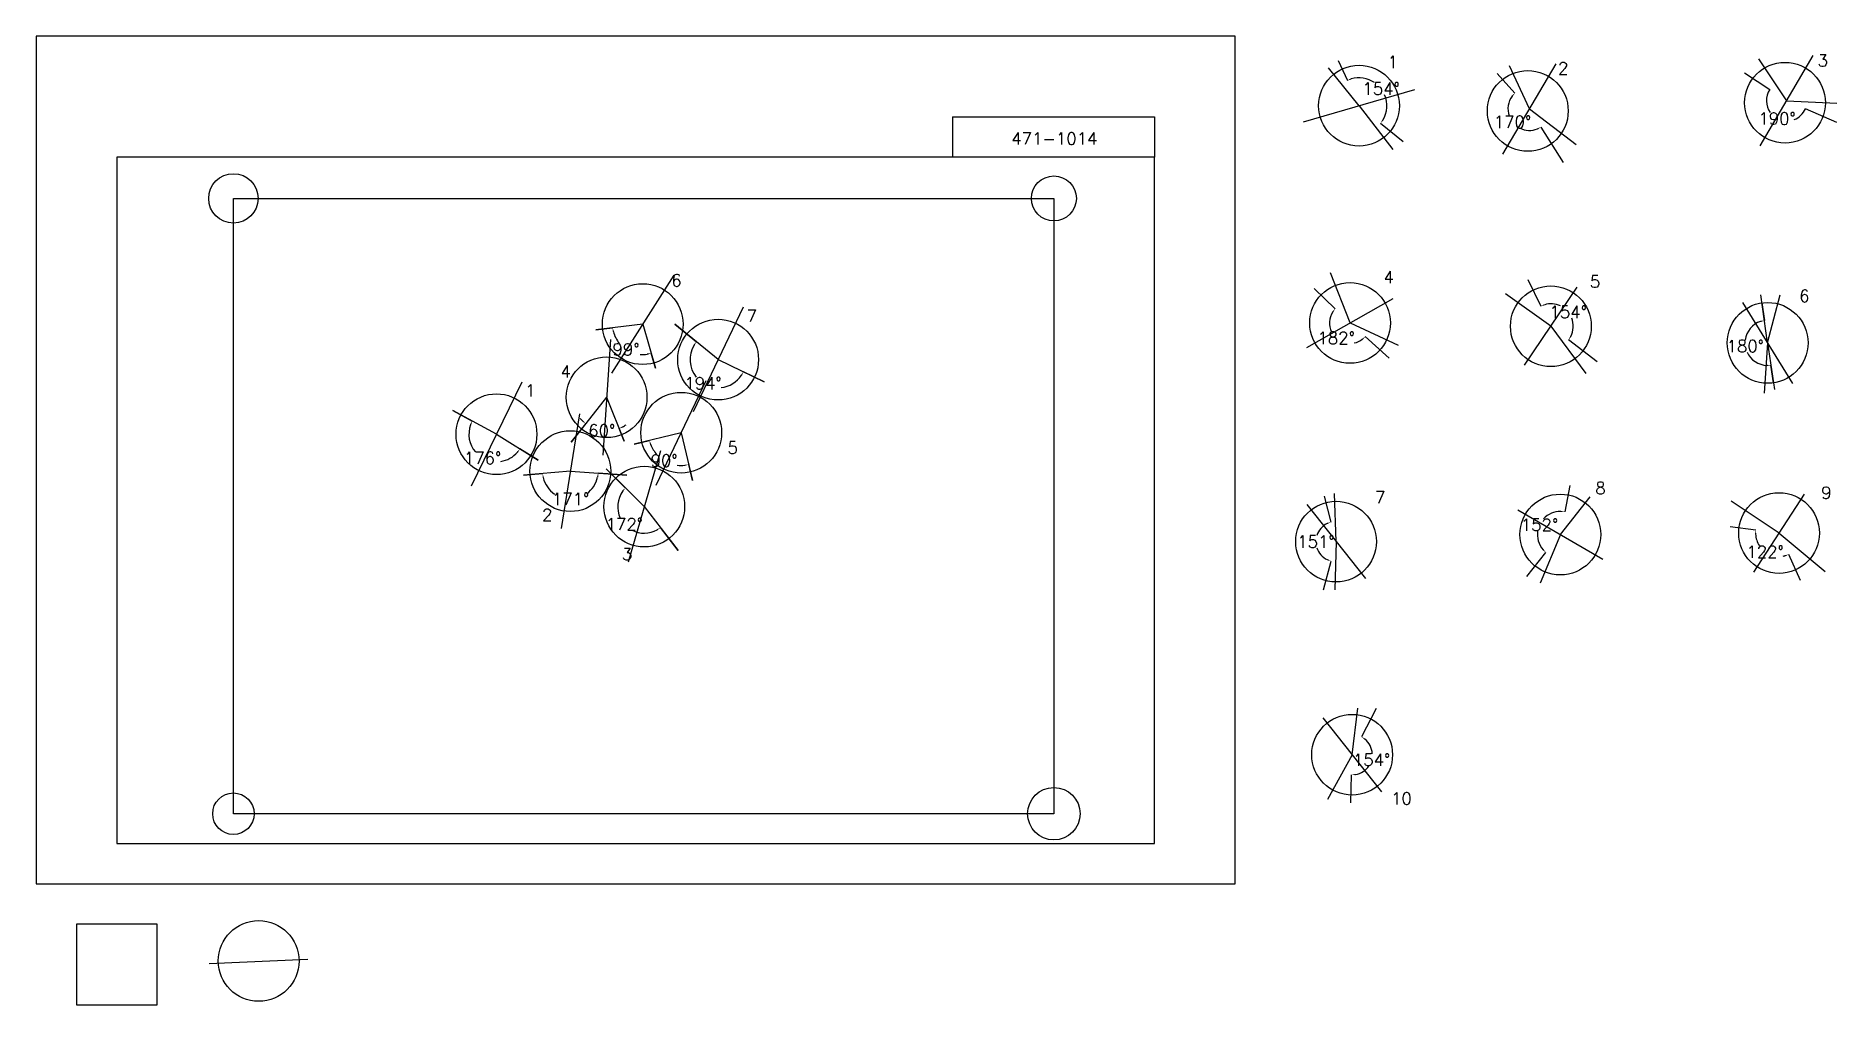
# Model space of a CAD drawing. Extents: x 0 to 2230150, y -150000 to 1050000.
import ezdxf

# ---------------------------------------------------------------- set-up
doc = ezdxf.new("R2010")
doc.units = 0
doc.header["$MEASUREMENT"] = 0
doc.layers.get('0').update_dxf_attribs({"linetype": 'CONTINUOUS'})
doc.layers.get('Defpoints').update_dxf_attribs({"linetype": 'CONTINUOUS'})
for name, color, linetype in [('_0-0_', 7, 'CONTINUOUS'), ('_0-1_V-nasSTD', 7, 'CONTINUOUS'), ('_0-2_番号', 7, 'CONTINUOUS'), ('ADD_LINE', 7, 'CONTINUOUS'), ('文字', 7, 'CONTINUOUS'), ('画像', 7, 'CONTINUOUS')]:
    doc.layers.add(name, color=color, linetype=linetype)
doc.layers.add('位置合わせ用', color=7, linetype='CONTINUOUS', plot=False)
doc.styles.get("Standard").update_dxf_attribs({"font": 'txt', "height": 15000, "bigfont": 'bigfont.shx'})
doc.dimstyles.get("Standard").update_dxf_attribs({"dimtxt": 0.18, "dimasz": 0.18, "dimexe": 0.18, "dimexo": 0.0625, "dimgap": 0.09, "dimtad": 0, "dimtih": 1, "dimtoh": 1, "dimdec": 4, "dimzin": 0, "dimdsep": 46, "dimtxsty": 'Standard', "dimcen": 0.09, "dimadec": 0, "dimazin": 0, "dimtfac": 1, "dimtdec": 4, "dimtofl": 0, "dimtmove": 0, "dimatfit": 3, "dimfxl": 1, "dimtolj": 1, "dimtzin": 0, "dimarcsym": 0})
picture_1 = doc.add_image_def('image1.jpg', size_in_pixel=(800, 600))

# ---------------------------------------------------------------- blocks, each defined once
blk = doc.blocks.new('-000-CCURVE_ORG002')
at = {"layer": '_0-0_', "color": 5, "linetype": 'Continuous'}
for p, q in [((30, -10), (10, -10)), ((10, -10), (10, -30)), ((30, -30), (30, -10)), ((10, -30), (30, -30))]:
    blk.add_line(p, q, dxfattribs=at)
blk = doc.blocks.new('-008-$$ATRU$$11$$背景色$$色$$0_0_0')
at = {"layer": '_0-2_番号'}
blk.add_blockref('-000-CCURVE_ORG002', (0, 0), dxfattribs=at)
blk = doc.blocks.new('*D27')
at = {"layer": 'ADD_LINE', "color": 0, "linetype": 'Continuous', "lineweight": -2}
for p, q in [((1612482, 1019756), (1623866, 995044)), ((1692790, 918934), (1664951, 941812))]:
    blk.add_line(p, q, dxfattribs=at)
for start, end in [(55.935441, 106.423298), (328.898292, 23.176446)]:
    blk.add_arc((1638300, 963714), 34496, start, end, dxfattribs=at)
at = {"layer": 'ADD_LINE', "color": 0}
for points in [[(1628254, 997582), (1628840, 996022), (1623866, 995045)], [(1667157, 946376), (1668518, 945414), (1664951, 941812)]]:
    blk.add_solid(points, dxfattribs=at)
at = {"layer": 'Defpoints', "color": 0}
for p in [(1612482, 1019756), (1638300, 963714), (1672046, 970868), (1692790, 918934)]:
    blk.add_point(p, dxfattribs=at)
at = {"layer": 'ADD_LINE', "color": 0, "linetype": 'Continuous', "insert": (1665608, 984790), "char_height": 15000, "attachment_point": 5}
blk.add_mtext('\\A1;154%%d', dxfattribs=at)
blk = doc.blocks.new('*D28')
at = {"color": 0, "linetype": 'Continuous', "lineweight": -2}
for p, q in [((1809179, 1003391), (1831324, 979396)), ((1891517, 893504), (1863720, 937271))]:
    blk.add_line(p, q, dxfattribs=at)
for start, end in [(143.458517, 199.177328), (242.968088, 291.666013)]:
    blk.add_arc((1849418, 959791), 26678, start, end, dxfattribs=at)
at = {"color": 0}
for points in [[(1828604, 975119), (1827364, 976233), (1831324, 979396)], [(1859646, 934256), (1858888, 935740), (1863721, 937271)]]:
    blk.add_solid(points, dxfattribs=at)
at = {"layer": 'Defpoints', "color": 0}
for p in [(1809179, 1003391), (1849418, 959791), (1823088, 955491), (1891518, 893504)]:
    blk.add_point(p, dxfattribs=at)
at = {"color": 0, "linetype": 'Continuous', "insert": (1828270, 943528), "char_height": 15000, "attachment_point": 5}
blk.add_mtext('\\A1;170%%d', dxfattribs=at)
blk = doc.blocks.new('*D31')
at = {"layer": 'ADD_LINE', "color": 0, "linetype": 'Continuous', "lineweight": -2}
for p, q in [((2115662, 1004203), (2146913, 983688)), ((2230150, 942907), (2190978, 959896))]:
    blk.add_line(p, q, dxfattribs=at)
for start, end in [(146.716384, 215.556167), (291.744567, 336.55299)]:
    blk.add_arc((2167922, 969896), 25131, start, end, dxfattribs=at)
at = {"layer": 'ADD_LINE', "color": 0}
for points in [[(2146913, 983688), (2146913, 983688), (2146913, 983688)], [(2190978, 959896), (2190978, 959896), (2190978, 959896)]]:
    blk.add_solid(points, dxfattribs=at)
at = {"layer": 'Defpoints', "color": 0}
for p in [(2115662, 1004204), (2167922, 969896), (2146156, 957332), (2230150, 942907)]:
    blk.add_point(p, dxfattribs=at)
at = {"layer": 'ADD_LINE', "color": 0, "linetype": 'Continuous', "insert": (2155982, 947782), "char_height": 15000, "attachment_point": 5}
blk.add_mtext('\\A1;190%%d', dxfattribs=at)
blk = doc.blocks.new('*D492')
at = {"color": 0, "linetype": 'Continuous', "lineweight": -2}
for p, q in [((1582560, 737261), (1608834, 712185)), ((1675657, 651191), (1646046, 677753))]:
    blk.add_line(p, q, dxfattribs=at)
for start, end in [(147.654398, 205.986177), (282.024317, 306.788949)]:
    blk.add_arc((1627174, 694681), 25352, start, end, dxfattribs=at)
at = {"color": 0}
for points in [[(1606412, 707733), (1605099, 708759), (1608834, 712185)], [(1642919, 673763), (1641794, 674993), (1646046, 677753)]]:
    blk.add_solid(points, dxfattribs=at)
at = {"layer": 'Defpoints', "color": 0}
for p in [(1582560, 737262), (1627174, 694681), (1602920, 687300), (1675658, 651190)]:
    blk.add_point(p, dxfattribs=at)
at = {"color": 0, "linetype": 'Continuous', "insert": (1609955, 676073), "char_height": 15000, "attachment_point": 5}
blk.add_mtext('\\A1;182%%d', dxfattribs=at)
blk = doc.blocks.new('*D493')
at = {"color": 0, "linetype": 'Continuous', "lineweight": -2}
for p, q in [((1847215, 748386), (1863522, 715452)), ((1933285, 646506), (1897834, 673710))]:
    blk.add_line(p, q, dxfattribs=at)
for start, end in [(64.877904, 105.999917), (332.840982, 21.383423)]:
    blk.add_arc((1875830, 690596), 27737, start, end, dxfattribs=at)
at = {"color": 0}
for points in [[(1867883, 718035), (1868485, 716481), (1863522, 715453)], [(1899804, 678380), (1901213, 677489), (1897835, 673710)]]:
    blk.add_solid(points, dxfattribs=at)
at = {"layer": 'Defpoints', "color": 0}
for p in [(1847214, 748386), (1887525, 715747), (1875830, 690596), (1933286, 646506)]:
    blk.add_point(p, dxfattribs=at)
at = {"color": 0, "linetype": 'Continuous', "insert": (1897257, 708209), "char_height": 15000, "attachment_point": 5}
blk.add_mtext('\\A1;154%%d', dxfattribs=at)
blk = doc.blocks.new('*D494')
at = {"color": 0, "linetype": 'Continuous', "lineweight": -2}
for p, q in [((2097719, 442479), (2129651, 438247)), ((2185031, 375777), (2170441, 407971))]:
    blk.add_line(p, q, dxfattribs=at)
for start, end in [(182.32444, 213.011449), (280.28229, 284.506363)]:
    blk.add_arc((2158450, 434431), 29051, start, end, dxfattribs=at)
at = {"color": 0}
for points in [[(2130255, 433215), (2128590, 433290), (2129651, 438247)], [(2166004, 405520), (2165449, 407092), (2170441, 407970)]]:
    blk.add_solid(points, dxfattribs=at)
at = {"layer": 'Defpoints', "color": 0}
for p in [(2097719, 442479), (2158450, 434431), (2134111, 418569), (2185032, 375776)]:
    blk.add_point(p, dxfattribs=at)
at = {"color": 0, "linetype": 'Continuous', "insert": (2141135, 411104), "char_height": 15000, "attachment_point": 5}
blk.add_mtext('\\A1;122%%d', dxfattribs=at)
blk = doc.blocks.new('*D495')
at = {"color": 0, "linetype": 'Continuous', "lineweight": -2}
for p, q in [((1899485, 493442), (1893065, 460614)), ((1845899, 380648), (1869761, 410403))]:
    blk.add_line(p, q, dxfattribs=at)
for start, end in [(88.997379, 136.834749), (170.916699, 221.208715)]:
    blk.add_arc((1887594, 432640), 28505, start, end, dxfattribs=at)
at = {"color": 0}
for points in [[(1888005, 460311), (1888181, 461969), (1893065, 460615)], [(1865573, 413259), (1866726, 414463), (1869761, 410403)]]:
    blk.add_solid(points, dxfattribs=at)
at = {"layer": 'Defpoints', "color": 0}
for p in [(1899486, 493442), (1869381, 454567), (1887594, 432640), (1845899, 380648)]:
    blk.add_point(p, dxfattribs=at)
at = {"color": 0, "linetype": 'Continuous', "insert": (1861739, 444640), "char_height": 15000, "attachment_point": 5}
blk.add_mtext('\\A1;152%%d', dxfattribs=at)
blk = doc.blocks.new('*D496')
at = {"color": 0, "linetype": 'Continuous', "lineweight": -2}
for p, q in [((1594921, 479957), (1603443, 448007)), ((1594453, 364310), (1603625, 399771))]:
    blk.add_line(p, q, dxfattribs=at)
for start, end in [(116.442259, 162.722612), (197.730428, 243.989803)]:
    blk.add_arc((1609870, 423913), 24936, start, end, dxfattribs=at)
at = {"color": 0}
for points in [[(1599060, 445461), (1598471, 447020), (1603443, 448007)], [(1598646, 400720), (1599223, 402284), (1603625, 399771)]]:
    blk.add_solid(points, dxfattribs=at)
at = {"layer": 'Defpoints', "color": 0}
for p in [(1594921, 479958), (1587247, 434403), (1609870, 423913), (1594453, 364310)]:
    blk.add_point(p, dxfattribs=at)
at = {"color": 0, "linetype": 'Continuous', "insert": (1584933, 423819), "char_height": 15000, "attachment_point": 5}
blk.add_mtext('\\A1;151%%d', dxfattribs=at)
blk = doc.blocks.new('*D497')
at = {"color": 0, "linetype": 'Continuous', "lineweight": -2}
for p, q in [((2137280, 719501), (2140368, 697666)), ((2151611, 620534), (2148379, 642348))]:
    blk.add_line(p, q, dxfattribs=at)
for start, end in [(108.314688, 172.816777), (204.310121, 268.164898)]:
    blk.add_arc((2144282, 669994), 27948, start, end, dxfattribs=at)
at = {"color": 0}
for points in [[(2135690, 695715), (2135310, 697337), (2140368, 697666)], [(2143435, 641228), (2143339, 642892), (2148379, 642348)]]:
    blk.add_solid(points, dxfattribs=at)
at = {"layer": 'Defpoints', "color": 0}
for p in [(2137280, 719501), (2144282, 669994), (2122350, 652671), (2151611, 620534)]:
    blk.add_point(p, dxfattribs=at)
at = {"color": 0, "linetype": 'Continuous', "insert": (2116623, 665988), "char_height": 15000, "attachment_point": 5}
blk.add_mtext('\\A1;180%%d', dxfattribs=at)
blk = doc.blocks.new('*D662')
at = {"color": 0, "linetype": 'Continuous', "lineweight": -2}
for p, q in [((1659684, 217062), (1641346, 182000)), ((1628066, 100544), (1629066, 134978))]:
    blk.add_line(p, q, dxfattribs=at)
for start, end in [(2.755917, 50.881259), (279.845571, 326.395586)]:
    blk.add_arc((1629789, 159904), 24936, start, end, dxfattribs=at)
at = {"color": 0}
for points in [[(1645980, 179947), (1645064, 178555), (1641346, 182001)], [(1633993, 136166), (1634112, 134504), (1629066, 134978)]]:
    blk.add_solid(points, dxfattribs=at)
at = {"layer": 'Defpoints', "color": 0}
for p in [(1659684, 217062), (1629789, 159904), (1648804, 143771), (1628066, 100544)]:
    blk.add_point(p, dxfattribs=at)
at = {"color": 0, "linetype": 'Continuous', "insert": (1653916, 153603), "char_height": 15000, "attachment_point": 5}
blk.add_mtext('\\A1;154%%d', dxfattribs=at)
blk = doc.blocks.new('*D665')
at = {"layer": 'ADD_LINE', "color": 0, "linetype": 'Continuous', "lineweight": -2}
for p, q in [((791159, 693169), (817788, 671314)), ((901822, 621881), (876022, 634238))]:
    blk.add_line(p, q, dxfattribs=at)
for start, end in [(148.869607, 218.890197), (276.318816, 326.162172)]:
    blk.add_arc((844664, 649256), 34769, start, end, dxfattribs=at)
at = {"layer": 'ADD_LINE', "color": 0}
for points in [[(815583, 666750), (814222, 667712), (817788, 671314)], [(874268, 629482), (872820, 630308), (876023, 634237)]]:
    blk.add_solid(points, dxfattribs=at)
at = {"layer": 'Defpoints', "color": 0}
for p in [(791159, 693169), (844664, 649256), (813209, 634442), (901822, 621881)]:
    blk.add_point(p, dxfattribs=at)
at = {"layer": 'ADD_LINE', "color": 0, "linetype": 'Continuous', "insert": (825991, 619927), "char_height": 15000, "attachment_point": 5}
blk.add_mtext('\\A1;194%%d', dxfattribs=at)
blk = doc.blocks.new('*D668')
at = {"layer": 'ADD_LINE', "color": 0, "linetype": 'Continuous', "lineweight": -2}
for p, q in [((693378, 686288), (714030, 688740)), ((767153, 638786), (761835, 657084))]:
    blk.add_line(p, q, dxfattribs=at)
for start, end in [(194.398884, 219.359768), (265.042051, 278.577)]:
    blk.add_arc((751347, 693169), 37579, start, end, dxfattribs=at)
at = {"layer": 'ADD_LINE', "color": 0}
for points in [[(715767, 683978), (714129, 683672), (714030, 688740)], [(757130, 655197), (756772, 656825), (761835, 657084)]]:
    blk.add_solid(points, dxfattribs=at)
at = {"layer": 'Defpoints', "color": 0}
for p in [(751347, 693169), (693378, 686288), (740398, 657221), (767153, 638786)]:
    blk.add_point(p, dxfattribs=at)
at = {"layer": 'ADD_LINE', "color": 0, "linetype": 'Continuous', "insert": (730599, 661837), "char_height": 15000, "attachment_point": 5}
blk.add_mtext('\\A1;99%%d', dxfattribs=at)
blk = doc.blocks.new('*D671')
at = {"layer": 'ADD_LINE', "color": 0, "linetype": 'Continuous', "lineweight": -2}
for p, q in [((740505, 544593), (759577, 549193)), ((813109, 499508), (808357, 519328))]:
    blk.add_line(p, q, dxfattribs=at)
for start, end in [(200.644891, 221.876711), (263.071073, 276.400786)]:
    blk.add_arc((798920, 558683), 40471, start, end, dxfattribs=at)
at = {"layer": 'ADD_LINE', "color": 0}
for points in [[(761844, 544659), (760251, 544169), (759577, 549193)], [(803576, 517644), (803288, 519285), (808357, 519328)]]:
    blk.add_solid(points, dxfattribs=at)
at = {"layer": 'Defpoints', "color": 0}
for p in [(798920, 558683), (740505, 544592), (769581, 530806), (813110, 499508)]:
    blk.add_point(p, dxfattribs=at)
at = {"layer": 'ADD_LINE', "color": 0, "linetype": 'Continuous', "insert": (777788, 524168), "char_height": 15000, "attachment_point": 5}
blk.add_mtext('\\A1;90%%d', dxfattribs=at)
blk = doc.blocks.new('*D674')
at = {"layer": 'ADD_LINE', "color": 0, "linetype": 'Continuous', "lineweight": -2}
for p, q in [((662631, 546935), (680681, 569828)), ((728209, 548214), (721978, 563837))]:
    blk.add_line(p, q, dxfattribs=at)
for start, end in [(218.007754, 224.876933), (298.613424, 305.482604)]:
    blk.add_arc((706518, 602597), 41730, start, end, dxfattribs=at)
at = {"layer": 'ADD_LINE', "color": 0}
for points in [[(676393, 572531), (677502, 573776), (680681, 569828)], [(726148, 566718), (726857, 565210), (721978, 563837)]]:
    blk.add_solid(points, dxfattribs=at)
at = {"layer": 'Defpoints', "color": 0}
for p in [(706518, 602597), (693447, 562968), (662631, 546934), (728209, 548214)]:
    blk.add_point(p, dxfattribs=at)
at = {"layer": 'ADD_LINE', "color": 0, "linetype": 'Continuous', "insert": (700527, 561300), "char_height": 15000, "attachment_point": 5}
blk.add_mtext('\\A1;60%%d', dxfattribs=at)
blk = doc.blocks.new('*D677')
at = {"layer": 'ADD_LINE', "color": 0, "linetype": 'Continuous', "lineweight": -2}
for p, q in [((705959, 513947), (729797, 490345)), ((795062, 412812), (773252, 441130))]:
    blk.add_line(p, q, dxfattribs=at)
for start, end in [(143.999838, 205.716627), (242.853107, 298.886999)]:
    blk.add_arc((753177, 467196), 32901, start, end, dxfattribs=at)
at = {"layer": 'ADD_LINE', "color": 0}
for points in [[(727194, 485995), (725924, 487074), (729797, 490345)], [(769528, 437692), (768614, 439086), (773252, 441130)]]:
    blk.add_solid(points, dxfattribs=at)
at = {"layer": 'Defpoints', "color": 0}
for p in [(705959, 513948), (721084, 459950), (753177, 467196), (795062, 412812)]:
    blk.add_point(p, dxfattribs=at)
at = {"layer": 'ADD_LINE', "color": 0, "linetype": 'Continuous', "insert": (728514, 445419), "char_height": 15000, "attachment_point": 5}
blk.add_mtext('\\A1;172%%d', dxfattribs=at)
blk = doc.blocks.new('*D680')
at = {"layer": 'ADD_LINE', "color": 0, "linetype": 'Continuous', "lineweight": -2}
for p, q in [((603494, 505948), (627329, 508062)), ((731722, 506141), (696098, 508669))]:
    blk.add_line(p, q, dxfattribs=at)
for start, end in [(193.380439, 235.181844), (306.057634, 347.629413)]:
    blk.add_arc((661689, 511110), 34496, start, end, dxfattribs=at)
at = {"layer": 'ADD_LINE', "color": 0}
for points in [[(628953, 503261), (627307, 502994), (627329, 508062)], [(696209, 503601), (694559, 503839), (696098, 508669)]]:
    blk.add_solid(points, dxfattribs=at)
at = {"layer": 'Defpoints', "color": 0}
for p in [(603494, 505948), (661689, 511110), (731722, 506141), (645508, 480645)]:
    blk.add_point(p, dxfattribs=at)
at = {"layer": 'ADD_LINE', "color": 0, "linetype": 'Continuous', "insert": (661993, 476616), "char_height": 15000, "attachment_point": 5}
blk.add_mtext('\\A1;171%%d', dxfattribs=at)
blk = doc.blocks.new('*D683')
at = {"layer": 'ADD_LINE', "color": 0, "linetype": 'Continuous', "lineweight": -2}
for p, q in [((516252, 586164), (540185, 573162)), ((621645, 524685), (599167, 538741))]:
    blk.add_line(p, q, dxfattribs=at)
for start, end in [(159.878546, 220.101287), (278.893967, 319.587761)]:
    blk.add_arc((570202, 556853), 34162, start, end, dxfattribs=at)
at = {"layer": 'ADD_LINE', "color": 0}
for points in [[(538885, 568262), (537366, 568949), (540185, 573162)], [(596885, 534215), (595541, 535199), (599167, 538741)]]:
    blk.add_solid(points, dxfattribs=at)
at = {"layer": 'Defpoints', "color": 0}
for p in [(516252, 586164), (540712, 539609), (570202, 556853), (621645, 524685)]:
    blk.add_point(p, dxfattribs=at)
at = {"layer": 'ADD_LINE', "color": 0, "linetype": 'Continuous', "insert": (552984, 527348), "char_height": 15000, "attachment_point": 5}
blk.add_mtext('\\A1;176%%d', dxfattribs=at)

msp = doc.modelspace()

# ---------------------------------------------------------------- linework, layer by layer
at = {"layer": '_0-1_V-nasSTD', "color": 7, "linetype": 'Continuous'}
for p, q in [((1485000, 1050000), (0, 1050000)), ((0, 1050000), (0, 0)), ((1485000, 1050000), (0, 1050000)), ((0, 1050000), (0, 0)), ((1485000, 0), (1485000, 1050000)), ((1485000, 0), (1485000, 1050000)), ((1135000, 950000), (1135000, 900000)), ((1135000, 950000), (1385000, 950000)), ((1385000, 950000), (1385000, 900000)), ((1385000, 900000), (100000, 900000)), ((100000, 900000), (100000, 50000)), ((1385000, 50000), (1385000, 900000)), ((100000, 50000), (1385000, 50000)), ((0, 0), (1485000, 0)), ((0, 0), (1485000, 0))]:
    msp.add_line(p, q, dxfattribs=at)
at = {"layer": 'ADD_LINE', "color": 5, "linetype": 'Continuous'}
for p, q in [((1638300.12759, 963713.94411), (1600657, 1010465.5)), ((1849417.68706, 959791.40858), (1824731.61592, 1013095)), ((2167921.53926, 969895.92252), (2133337.061, 1021586.01265)), ((1638300.12759, 963713.94411), (1680185.5, 909330)), ((1849417.68706, 959791.40858), (1907070.5, 915461)), ((2167921.53926, 969895.92252), (2230150.4375, 966693.63309)), ((1627173.85936, 694681.42053), (1603053, 756584)), ((1875829.60478, 690595.69901), (1819695, 730821)), ((2144282.17651, 669993.66595), (2135874.84661, 729434.5)), ((2144282.17651, 669993.66595), (2159881.11393, 729434.5)), ((751346.75, 693169.44411), (693378, 686288)), ((751346.75, 693169.44411), (767152.93222, 638785.5)), ((844664.25, 649255.94411), (791159.19955, 693169.44411)), ((1627173.85936, 694681.42053), (1686782, 666999.5)), ((1875829.60478, 690595.69901), (1919233, 631868.5)), ((2144282.17651, 669993.66595), (2139973.5, 607862)), ((2144282.17651, 669993.66595), (2152852.5, 612158.5)), ((844664.25, 649255.94411), (901822.5, 621881)), ((706518.25, 602597.44411), (662631, 546934.5)), ((706518.25, 602597.44411), (728208.91143, 548213.5)), ((570202.25, 556853.44411), (516251.5, 586164.5)), ((798920.25, 558683.44411), (740505, 544592.5)), ((798920.25, 558683.44411), (813109.5, 499507.5)), ((570202.25, 556853.44411), (621645, 524685)), ((753176.75, 467195.94411), (705959.20025, 513947.5)), ((661689.25, 511109.94411), (603493.5, 505948.5)), ((661689.25, 511109.94411), (731722.02372, 506140.90193)), ((1609869.59541, 423912.59025), (1607859.5021, 483624.43754)), ((1887594.19761, 432639.77192), (1924592.5, 479202.5)), ((2158449.59821, 434430.75199), (2099218, 473956.5)), ((753176.75, 467195.94411), (795062.12241, 412812)), ((1609869.59541, 423912.59025), (1608159.50179, 364310.06247)), ((1887594.19761, 432639.77192), (1862762, 372404)), ((2158449.59821, 434430.75199), (2215384.5, 387018.5)), ((1629789, 159904), (1636845.5, 217647.28885)), ((1629789, 159904), (1599375.79815, 104642.5))]:
    msp.add_line(p, q, dxfattribs=at)
at = {"layer": 'ADD_LINE', "color": 1, "linetype": 'Continuous'}
for p, q in [((1816519.43706, 903878.65858), (1882315.93706, 1015704.15858)), ((2135023.28926, 913983.17252), (2200819.78926, 1025808.67252)), ((1569397.37759, 943664.44411), (1707202.87759, 983763.44411)), ((789877.39819, 753708.36183), (712816.10181, 632630.5264)), ((1843082.10478, 642335.94901), (1908577.10478, 738855.44901)), ((875507.84213, 714049.80364), (813820.65787, 584462.08458)), ((1573690.48436, 664418.92053), (1680657.23436, 724943.92053)), ((2113351.05151, 720119.29095), (2175213.30151, 619868.04095)), ((711256.12251, 674201.38235), (701780.37749, 530993.50587)), ((601732.7927, 621315.80743), (538671.7073, 492391.08079)), ((768108.78933, 493874.29893), (829731.71067, 623492.58929)), ((672910.78611, 581987.64537), (650467.71389, 440232.24286)), ((773291.74745, 536079.60172), (733061.75255, 398312.2865)), ((1573599.84541, 469670.84025), (1646139.34541, 378154.34025)), ((2126994.59821, 386171.00199), (2189904.59821, 482690.50199)), ((1835025.69761, 463233.02192), (1940162.69761, 402046.52192)), ((1593519.25, 205662.25), (1666058.75, 114145.75)), ((214262.32302, -98799.56876), (336470.78129, -93322.43898))]:
    msp.add_line(p, q, dxfattribs=at)
at = {"layer": 'ADD_LINE', "color": 5, "linetype": 'ByBlock'}
for centre in [(1638300.12759, 963713.94411), (1847299.84098, 957259.81804), (2165803.69318, 967364.33199), (751346.75, 693169.44411), (1627173.85936, 694681.42053), (1875829.60478, 690595.69901), (2144282.17651, 669993.66595), (844664.25, 649255.94411), (706518.25, 602597.44411), (570202.25, 556853.44411), (798920.25, 558683.44411), (661689.25, 511109.94411), (753176.75, 467195.94411), (1609869.59541, 423912.59025), (1887594.19761, 432639.77192), (2158449.59821, 434430.75199), (1629789, 159904), (275704.61091, -95468.83904)]:
    msp.add_circle(centre, 50000, dxfattribs=at)
at = {"layer": '位置合わせ用', "color": 5, "linetype": 'Continuous'}
for centre, radius in [((244424.4, 848880.595), 30579.2687), ((1260424.4, 848880.595), 27848.33235), ((244424.4, 86880.595), 25672.78835), ((1260424.4, 86880.595), 32483.49996)]:
    msp.add_circle(centre, radius, dxfattribs=at)

# ---------------------------------------------------------------- block references
at = {"layer": '_0-0_', "xscale": 5000, "yscale": 5000, "zscale": 5000}
msp.add_blockref('-008-$$ATRU$$11$$背景色$$色$$0_0_0', (0, 0), dxfattribs=at)

# ---------------------------------------------------------------- texts
at = {"layer": '文字', "color": 5, "linetype": 'Continuous'}
for s, p in [('3', (2206162.5, 1012123.5)), ('1', (1673664.84659, 1010338.61449)), ('2', (1884735.5, 1002469.5)), ('4', (1668695.5, 743754)), ('6', (786711.469, 739794.11449)), ('5', (1924216.5, 738393)), ('6', (2183311.5, 720524.5)), ('7', (880028.969, 695880.61449)), ('4', (649509, 626892.5)), ('1', (605566.969, 603478.11449)), ('5', (856270, 532660.5)), ('8', (1930840.69761, 482615.93968)), ('9', (2210625.69761, 476897.98348)), ('7', (1657991.59541, 471180.02727)), ('2', (626637, 449407)), ('3', (725443, 400918.5)), ('10', (1677911, 98195.5))]:
    msp.add_text(s, height=15000, dxfattribs=at).set_placement(p)
at = {"layer": '文字', "linetype": 'Continuous'}
msp.add_text('471-1014', height=15000, dxfattribs=at).set_placement((1207698.06436, 915464.91089))

# ---------------------------------------------------------------- dimensions: what is measured, and where the dimension line sits
at = {"color": 5, "linetype": 'Continuous'}
for base, center, p1, p2, picture, middle in [((1823088.23526, 955490.96023), (1849417.68706, 959791.40858), (1809178.77504, 1003391.05715), (1891517.5, 893504), '*D28', (1828269.9978, 943527.67201)), ((1602919.66927, 687300.1765), (1627173.85936, 694681.42053), (1582560, 737261.5), (1675657.5, 651190.5), '*D492', (1609955.37168, 676073.03042)), ((1887525.02456, 715746.55986), (1875829.60478, 690595.69901), (1847214.5, 748386.5), (1933285.5, 646506), '*D493', (1897256.73514, 708208.95339)), ((2122350.14113, 652670.99813), (2144282.17651, 669993.66595), (2137279.85621, 719500.91301), (2151611.40936, 620533.75951), '*D497', (2116622.71578, 665988.26601)), ((1869381.14317, 454567.03326), (1887594.19761, 432639.77192), (1899485.5, 493442.5), (1845899, 380648), '*D495', (1861738.50652, 444639.91276)), ((1587247.09662, 434402.94997), (1609869.59541, 423912.59025), (1594921, 479957.5), (1594452.55209, 364310), '*D496', (1584933.35154, 423818.56891)), ((2134111.47282, 418568.6119), (2158449.59821, 434430.75199), (2097719, 442479), (2185031.5, 375776.5), '*D494', (2141135.0292, 411103.5675)), ((1648803.90553, 143771.4718), (1629789, 159904), (1659684.47103, 217061.94462), (1628066.5, 100544), '*D662', (1653916.18486, 153602.8851))]:
    dim = msp.add_angular_dim_3p(base=base, center=center, p1=p1, p2=p2, dimstyle='Standard', override={"dimasz": 5000, "dimtmove": 2}, dxfattribs=at)
    dim.commit()
    dim.dimension.update_dxf_attribs({"geometry": picture, "text_midpoint": middle})
at = {"layer": 'ADD_LINE', "color": 5, "linetype": 'Continuous'}
for base, center, p1, p2, override, picture, middle in [((1672045.78438, 970867.8893), (1638300.12759, 963713.94411), (1612481.5, 1019756.5), (1692790, 918933.5), {"dimasz": 5000, "dimtmove": 2}, '*D27', (1665608.30751, 984790.2719)), ((2146156.07889, 957332.10205), (2167921.53926, 969895.92252), (2115661.5, 1004203.5), (2230150.5, 942906.93528), {"dimtmove": 2}, '*D31', (2155981.84538, 947781.93238)), ((740397.74577, 657220.8509), (751346.75, 693169.44411), (693378, 686288), (767152.93222, 638785.5), {"dimasz": 5000, "dimtmove": 2}, '*D668', (730598.90975, 661837.20557)), ((813208.83003, 634441.88852), (844664.25, 649255.94411), (791159.19955, 693169.44411), (901822.5, 621881), {"dimasz": 5000, "dimtmove": 2}, '*D665', (825990.88685, 619926.68915)), ((693446.82009, 562967.57378), (706518.25, 602597.44411), (662631, 546934.5), (728208.91143, 548213.5), {"dimasz": 5000, "dimtmove": 2}, '*D674', (700526.83477, 561299.84314)), ((540712.31527, 539609.08807), (570202.25, 556853.44411), (516251.5, 586164.5), (621645, 524685), {"dimasz": 5000, "dimtmove": 2}, '*D683', (552983.78135, 527348.38687)), ((769580.78378, 530806.43541), (798920.25, 558683.44411), (740505, 544592.5), (813109.5, 499507.5), {"dimasz": 5000, "dimtmove": 2}, '*D671', (777787.77343, 524167.50103)), ((721083.70947, 459949.54084), (753176.75, 467195.94411), (705959.20025, 513947.5), (795062.12241, 412812), {"dimasz": 5000, "dimtmove": 2}, '*D677', (728513.86585, 445419.44861)), ((645508.39512, 480644.74726), (661689.25, 511109.94411), (731722.02372, 506140.90193), (603493.5, 505948.5), {"dimasz": 5000, "dimtmove": 2}, '*D680', (661993.24284, 476615.65658))]:
    dim = msp.add_angular_dim_3p(base=base, center=center, p1=p1, p2=p2, dimstyle='Standard', override=override, dxfattribs=at)
    dim.commit()
    dim.dimension.update_dxf_attribs({"geometry": picture, "text_midpoint": middle})

# ---------------------------------------------------------------- pictures from other files: only their frames are drawn
at = {"layer": '画像', "color": 5, "linetype": 'Continuous'}
image = msp.add_image(picture_1, insert=(244424.4, 86880.595), size_in_units=(1016000, 762000), dxfattribs=at)
image.dxf.flags = 7

doc.saveas('drawing.dxf')
